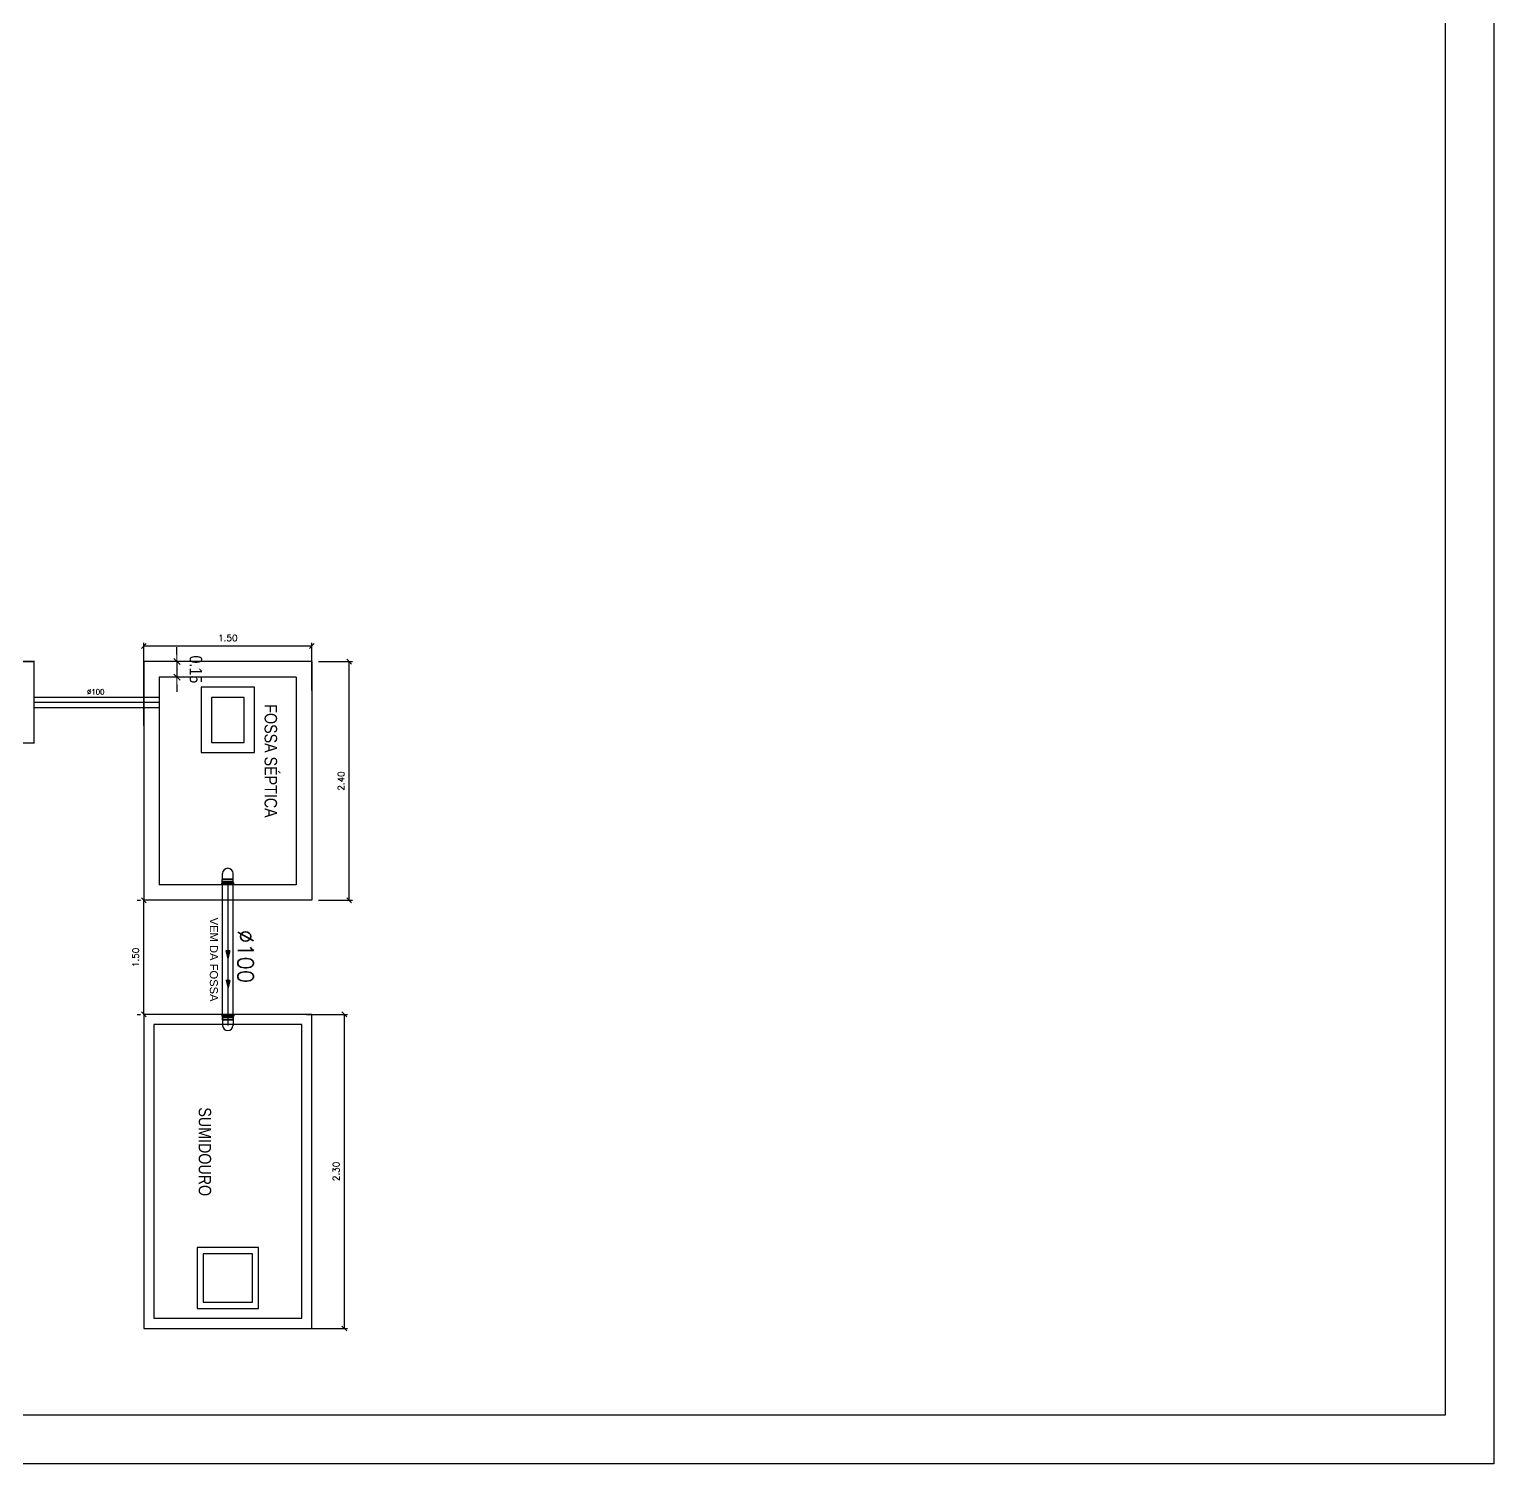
# Model space of a CAD drawing. Header units: millimetres. Extents: x 1111 to 1959, y -391 to -319.
# Drawn here: x 1420.35 to 1443.01, y -390.89 to -368.69 of the extents above; entities that cross this region are included whole.
import ezdxf
from ezdxf.enums import TextEntityAlignment as Align

# ---------------------------------------------------------------- set-up
doc = ezdxf.new("R2010")
doc.units = ezdxf.units.MM
doc.header["$PDMODE"] = 35
for name, color, linetype in [('A-PEN-08', 8, 'Continuous'), ('AF', 5, 'Continuous'), ('CERCAD-1', 1, 'Continuous'), ('CERCAD-2', 7, 'Continuous'), ('CONEXAO_ESGOTO', 6, 'Continuous'), ('COTA', 1, 'Continuous'), ('E-txt-g', 3, 'Continuous'), ('Esgoto', 5, 'Continuous'), ('Texto-Tubos', 7, 'Continuous'), ('TigreCad', 2, 'Continuous'), ('Tinterno', 9, 'Continuous')]:
    doc.layers.add(name, color=color, linetype=linetype)
for name, color, linetype, lineweight in [('DI-Títulos', 3, 'Continuous', 30), ('E-Pen-C', 4, 'Continuous', 15), ('E-Pen-G', 3, 'Continuous', 30), ('E-Txt-W', 7, 'Continuous', 20), ('TQ-Tubos detalhe', 1, 'Continuous', 30)]:
    doc.layers.add(name, color=color, linetype=linetype, lineweight=lineweight)
doc.layers.add('PDF2_Solid Fills', color=7, linetype='Continuous', true_color=0xffc20d)
doc.styles.add('ARIAL', font='arial.ttf', dxfattribs={"height": 2})
doc.styles.add('F2', font='ARIALN.TTF')
doc.styles.add('REG60', font='romans.shx', dxfattribs={"width": 0.8, "height": 0.15})
doc.styles.add('REG80', font='romans.shx', dxfattribs={"width": 0.8, "height": 0.2})
doc.styles.add('Romans_Anot', font='romans.shx')
doc.styles.add('TCTUBOS-TXT', font='txt.shx')
doc.dimstyles.new('Escala 1-50', dxfattribs={"dimscale": 0.5, "dimtxt": 0.2, "dimasz": 0.15, "dimexe": 0.1, "dimexo": 0.2, "dimgap": 0.15, "dimtad": 1, "dimzin": 4, "dimdsep": 46, "dimtxsty": 'Romans_Anot', "dimblk": 'OBLIQUE', "dimcen": 0.25, "dimclrd": 256, "dimclre": 256, "dimclrt": 2, "dimadec": 0, "dimazin": 0, "dimtfac": 1, "dimtix": 1, "dimtmove": 2, "dimatfit": 3, "dimfxl": 0, "dimlwd": -1, "dimlwe": -1, "dimarcsym": 0})

# ---------------------------------------------------------------- blocks, each defined once
blk = doc.blocks.new('j9n100d')
at = {"layer": 'TigreCad'}
for p, q in [((55, 51), (0, 51)), ((57, 53), (55, 51)), ((57, 53), (57, -53)), ((77, 53), (57, 53)), ((77, 53), (77, -53)), ((89, 53), (77, 53)), ((77, 53), (77, 53)), ((90, 57), (90, 54)), ((101, 58), (91, 58)), ((91, 57), (91, -57)), ((101, 57), (101, -57)), ((102, 57), (103, 54)), ((108, 53), (104, 53)), ((108, 53), (108, -53)), ((55, -51), (0, -51)), ((57, -53), (55, -51)), ((77, -53), (57, -53)), ((89, -53), (77, -53)), ((77, -53), (77, -53)), ((90, -57), (90, -54)), ((101, -58), (91, -58)), ((102, -57), (103, -54)), ((108, -53), (104, -53))]:
    blk.add_line(p, q, dxfattribs=at)
for centre, radius, start, end in [((0, 0), 50.8, 90, 270), ((89, 54), 1, 270, 355), ((91, 57), 1, 90, 175), ((101, 57), 1, 15, 90), ((104, 54), 1, 195, 270), ((89, -54), 1, 5, 90), ((91, -57), 1, 185, 270), ((101, -57), 1, 270, 345), ((104, -54), 1, 90, 165)]:
    blk.add_arc(centre, radius, start, end, dxfattribs=at)
at = {"layer": 'Tinterno'}
for p, q in [((55, 51), (55, -51)), ((77, 53), (77, -53)), ((90, 53), (90, -53)), ((103, 53), (103, -53))]:
    blk.add_line(p, q, dxfattribs=at)
blk = doc.blocks.new('TXT-AMB75')
at = {"layer": 'E-txt-g', "style": 'REG80', "width": 0.8, "flags": 8}
blk.add_attdef('TXT', text='', height=0.2, dxfattribs=at).set_placement((0.005, 0.296), align=Align.CENTER)
at = {"layer": 'E-Txt-W', "style": 'REG60', "width": 0.8, "flags": 8}
blk.add_attdef('TXT', text='', height=0.15, dxfattribs=at).set_placement((0.005, 0.027), align=Align.CENTER)
blk = doc.blocks.new('TRACO')
at = {"layer": 'E-Pen-C'}
for p, q in [((-1, 0), (1, 0)), ((0, 1), (0, -1))]:
    blk.add_line(p, q, dxfattribs=at)
at = {"layer": 'E-Pen-G'}
blk.add_line((-0.42, -0.42), (0.42, 0.42), dxfattribs=at)
blk = doc.blocks.new('_Oblique')
at = {"color": 0, "linetype": 'ByBlock', "lineweight": -2}
blk.add_line((-0.5, -0.5), (0.5, 0.5), dxfattribs=at)
blk = doc.blocks.new('*D167')
at = {"layer": 'DEFPOINTS', "color": 0, "transparency": 16777216}
for p in [(1424.537, -383.937), (1424.537, -388.799), (1425.223, -388.799)]:
    blk.add_point(p, dxfattribs=at)
at = {"layer": 'TQ-Tubos detalhe', "transparency": 16777216}
for p, q in [((1424.637, -383.937), (1425.273, -383.937)), ((1425.223, -383.937), (1425.223, -388.799)), ((1424.637, -388.799), (1425.273, -388.799))]:
    blk.add_line(p, q, dxfattribs=at)
at = {"layer": 'TQ-Tubos detalhe', "transparency": 16777216, "xscale": 0.075, "yscale": 0.075, "zscale": 0.075}
for p, rotation in [((1425.223, -383.937), 90), ((1425.223, -388.799), 270)]:
    blk.add_blockref('_Oblique', p, dxfattribs=dict(at, rotation=rotation))
at = {"layer": 'TQ-Tubos detalhe', "color": 2, "transparency": 16777216, "insert": (1425.098, -386.368), "char_height": 0.1, "attachment_point": 5, "rotation": 90, "style": 'Romans_Anot'}
blk.add_mtext('2.30', dxfattribs=at)
blk = doc.blocks.new('*D168')
at = {"layer": 'DEFPOINTS', "color": 0, "transparency": 16777216}
for p in [(1422.12, -378.237), (1424.722, -379.023), (1422.12, -379.568)]:
    blk.add_point(p, dxfattribs=at)
at = {"layer": 'TQ-Tubos detalhe', "transparency": 16777216}
for p, q in [((1422.12, -379.468), (1422.12, -378.187)), ((1424.722, -378.237), (1422.12, -378.237)), ((1424.722, -378.923), (1424.722, -378.187))]:
    blk.add_line(p, q, dxfattribs=at)
at = {"layer": 'TQ-Tubos detalhe', "transparency": 16777216, "xscale": 0.075, "yscale": 0.075, "zscale": 0.075, "rotation": 180}
blk.add_blockref('_Oblique', (1422.12, -378.237), dxfattribs=at)
at = {"layer": 'TQ-Tubos detalhe', "transparency": 16777216, "xscale": 0.075, "yscale": 0.075, "zscale": 0.075}
blk.add_blockref('_Oblique', (1424.722, -378.237), dxfattribs=at)
at = {"layer": 'TQ-Tubos detalhe', "color": 2, "transparency": 16777216, "insert": (1423.421, -378.112), "char_height": 0.1, "attachment_point": 5, "style": 'Romans_Anot'}
blk.add_mtext('1.50', dxfattribs=at)
blk = doc.blocks.new('*D169')
at = {"layer": 'DEFPOINTS', "color": 0, "transparency": 16777216}
for p in [(1424.722, -378.477), (1425.299, -378.477), (1424.722, -382.172)]:
    blk.add_point(p, dxfattribs=at)
at = {"layer": 'TQ-Tubos detalhe', "transparency": 16777216}
for p, q in [((1424.822, -378.477), (1425.349, -378.477)), ((1425.299, -382.172), (1425.299, -378.477)), ((1424.822, -382.172), (1425.349, -382.172))]:
    blk.add_line(p, q, dxfattribs=at)
at = {"layer": 'TQ-Tubos detalhe', "transparency": 16777216, "xscale": 0.075, "yscale": 0.075, "zscale": 0.075}
for p, rotation in [((1425.299, -378.477), 90), ((1425.299, -382.172), 270)]:
    blk.add_blockref('_Oblique', p, dxfattribs=dict(at, rotation=rotation))
at = {"layer": 'TQ-Tubos detalhe', "color": 2, "transparency": 16777216, "insert": (1425.174, -380.325), "char_height": 0.1, "attachment_point": 5, "rotation": 90, "style": 'Romans_Anot'}
blk.add_mtext('2.40', dxfattribs=at)
blk = doc.blocks.new('*D253')
at = {"layer": 'DEFPOINTS', "color": 0, "transparency": 16777216}
for p in [(1422.12, -382.172), (1422.12, -382.172), (1422.12, -383.937)]:
    blk.add_point(p, dxfattribs=at)
at = {"layer": 'TQ-Tubos detalhe', "transparency": 16777216}
for p, q in [((1422.02, -382.172), (1422.07, -382.172)), ((1422.12, -383.937), (1422.12, -382.172)), ((1422.02, -383.937), (1422.07, -383.937))]:
    blk.add_line(p, q, dxfattribs=at)
at = {"layer": 'TQ-Tubos detalhe', "transparency": 16777216, "xscale": 0.075, "yscale": 0.075, "zscale": 0.075}
for p, rotation in [((1422.12, -382.172), 90), ((1422.12, -383.937), 270)]:
    blk.add_blockref('_Oblique', p, dxfattribs=dict(at, rotation=rotation))
at = {"layer": 'TQ-Tubos detalhe', "color": 2, "transparency": 16777216, "insert": (1421.995, -383.055), "char_height": 0.1, "attachment_point": 5, "rotation": 90, "style": 'Romans_Anot'}
blk.add_mtext('1.50', dxfattribs=at)

msp = doc.modelspace()

# ---------------------------------------------------------------- hatches: boundary and pattern name
at = {"layer": 'AF'}
h = msp.add_hatch(color=256, dxfattribs=at)
h.paths.add_polyline_path([(1423.421, -383.08), (1423.42, -382.954), (1423.388, -382.954)])
h.paths.add_polyline_path([(1423.421, -383.08), (1423.452, -382.954), (1423.42, -382.954)])
h = msp.add_hatch(color=256, dxfattribs=at)
h.paths.add_polyline_path([(1423.421, -383.08), (1423.42, -382.954), (1423.388, -382.954)])
h.paths.add_polyline_path([(1423.421, -383.08), (1423.452, -382.954), (1423.42, -382.954)])
h = msp.add_hatch(color=256, dxfattribs=at)
h.paths.add_polyline_path([(1423.421, -383.54), (1423.42, -383.414), (1423.388, -383.414)])
h.paths.add_polyline_path([(1423.421, -383.54), (1423.452, -383.413), (1423.42, -383.414)])
h = msp.add_hatch(color=256, dxfattribs=at)
h.paths.add_polyline_path([(1423.421, -383.54), (1423.42, -383.414), (1423.388, -383.414)])
h.paths.add_polyline_path([(1423.421, -383.54), (1423.452, -383.413), (1423.42, -383.414)])
at = {"layer": 'PDF2_Solid Fills', "true_color": 0x1b1d21, "transparency": 33554559}
h = msp.add_hatch(color=250, dxfattribs=at)
h.paths.add_polyline_path([(1420.929, -369.371), (1420.929, -369.371)], flags=0)
h.paths.add_polyline_path([(1420.928, -369.371), (1420.929, -369.371)], flags=0)
h.paths.add_polyline_path([(1420.929, -369.371, 0.008642), (1420.929, -369.371)], flags=0)

# ---------------------------------------------------------------- linework, layer by layer
at = {"layer": 'AF'}
for p, q in [((1423.388, -382.954), (1423.421, -383.08)), ((1423.452, -382.954), (1423.388, -382.954)), ((1423.388, -382.954), (1423.421, -383.08)), ((1423.452, -382.954), (1423.388, -382.954)), ((1423.452, -382.954), (1423.421, -383.08)), ((1423.452, -382.954), (1423.421, -383.08)), ((1423.452, -383.413), (1423.388, -383.414)), ((1423.452, -383.413), (1423.388, -383.414)), ((1423.452, -383.413), (1423.421, -383.54)), ((1423.452, -383.413), (1423.421, -383.54))]:
    msp.add_line(p, q, dxfattribs=at)
at = {"layer": 'CERCAD-1'}
msp.add_lwpolyline([(1442.263, -390.141), (1379.263, -390.141), (1379.263, -347.241), (1442.263, -347.241)], close=True, dxfattribs=at)
at = {"layer": 'CERCAD-2'}
for p, q in [((1443.013, -346.491), (1443.013, -390.891)), ((1443.013, -390.891), (1375.888, -390.891))]:
    msp.add_line(p, q, dxfattribs=at)
at = {"layer": 'CONEXAO_ESGOTO', "const_width": 0.0251, "flags": 128}
msp.add_lwpolyline([(1419.161, -379.737), (1420.421, -379.737), (1420.421, -378.477), (1419.161, -378.477), (1419.161, -379.737)], close=True, dxfattribs=at)
at = {"layer": 'CONEXAO_ESGOTO'}
msp.add_lwpolyline([(1421.529, -378.955, 0, 0, 0), (1421.686, -378.955, 0.085, 0, 0), (1421.875, -378.955, 0, 0, 0)], format="xyseb", dxfattribs=at)
at = {"layer": 'COTA', "color": 4, "linetype": 'Continuous'}
for p, q in [((1422.634, -378.365), (1422.634, -378.252)), ((1422.634, -378.477), (1422.634, -378.718)), ((1422.634, -378.831), (1422.634, -378.943))]:
    msp.add_line(p, q, dxfattribs=at)
at = {"layer": 'Esgoto'}
for p, q in [((1422.12, -378.477), (1422.12, -382.172)), ((1422.12, -378.477), (1422.12, -382.172)), ((1424.722, -378.477), (1422.12, -378.477)), ((1424.722, -378.477), (1422.634, -378.477)), ((1424.722, -378.477), (1424.722, -382.172)), ((1424.722, -378.477), (1424.722, -382.172)), ((1422.361, -378.718), (1422.361, -381.931)), ((1422.361, -378.718), (1422.361, -381.931)), ((1424.481, -378.718), (1422.361, -378.718)), ((1424.481, -378.718), (1422.875, -378.718)), ((1424.481, -378.718), (1424.481, -381.931)), ((1424.481, -378.718), (1424.481, -381.931)), ((1424.481, -381.931), (1422.361, -381.931)), ((1423.421, -381.931), (1423.421, -384.107)), ((1424.722, -382.172), (1422.12, -382.172))]:
    msp.add_line(p, q, dxfattribs=at)
for points in [[(1423.01, -378.874), (1423.01, -379.886), (1423.833, -379.886), (1423.833, -378.874)], [(1423.167, -379.031), (1423.167, -379.729), (1423.675, -379.729), (1423.675, -379.031)], [(1423.167, -379.031), (1423.167, -379.729), (1423.675, -379.729), (1423.675, -379.031)], [(1422.12, -388.799), (1424.722, -388.799), (1424.722, -383.937), (1422.12, -383.937)], [(1422.278, -388.641), (1424.565, -388.641), (1424.565, -384.095), (1422.278, -384.095)], [(1423.894, -388.49), (1423.894, -387.545), (1422.949, -387.545), (1422.949, -388.49)], [(1423.802, -388.392), (1423.802, -387.643), (1423.04, -387.643), (1423.04, -388.392)]]:
    msp.add_lwpolyline(points, close=True, dxfattribs=at)
at = {"layer": 'TigreCad'}
for p, q in [((1420.421, -379.027), (1422.361, -379.027)), ((1420.421, -379.187), (1422.361, -379.187)), ((1423.34, -384.029), (1423.34, -381.931)), ((1423.503, -384.029), (1423.503, -381.931)), ((1423.503, -384.029), (1423.503, -381.931))]:
    msp.add_line(p, q, dxfattribs=at)
at = {"layer": 'TQ-Tubos detalhe'}
msp.add_line((1420.421, -379.107), (1422.361, -379.107), dxfattribs=at)

# ---------------------------------------------------------------- block references
at = {"layer": 'A-PEN-08'}
ref = msp.add_blockref('TXT-AMB75', (1423.643, -380.009), dxfattribs=dict(at, xscale=1.17106627940212, yscale=1.17106627940212, zscale=1.17106627940212, rotation=270))
ref.add_attrib('TXT', 'FOSSA SÉPTICA', dxfattribs={"layer": 'E-txt-g', "color": 2, "height": 0.19277, "rotation": 270, "style": 'F2'}).set_placement((1423.99, -380.015), align=Align.CENTER)
ref = msp.add_blockref('TXT-AMB75', (1422.623, -386.057), dxfattribs=dict(at, xscale=1.17106627940212, yscale=1.17106627940212, zscale=1.17106627940212, rotation=270))
ref.add_attrib('TXT', 'SUMIDOURO', dxfattribs={"layer": 'E-txt-g', "color": 2, "height": 0.1928, "rotation": 270, "style": 'F2'}).set_placement((1422.97, -386.063), align=Align.CENTER)
at = {"layer": 'COTA', "color": 4, "xscale": 0.112448065237515, "yscale": 0.112448065237515, "zscale": 0.112448065237515}
for p, rotation in [((1422.634, -378.477), 270), ((1422.634, -378.477), 270), ((1422.634, -378.718), 89.99999999999999), ((1422.634, -378.718), 89.99999999999999)]:
    msp.add_blockref('TRACO', p, dxfattribs=dict(at, rotation=rotation))
at = {"layer": 'TigreCad'}
for p, xscale, yscale, zscale, rotation in [((1423.421, -381.758), 0.0016064009319645, 0.0016064009319645, 0.0016064009319645, 270), ((1423.421, -381.758), 0.0016064009319645, 0.0016064009319645, 0.0016064009319645, 270), ((1423.421, -384.107), 0.001574902874475, 0.001574902874475, 0.001574902874475, 90)]:
    msp.add_blockref('j9n100d', p, dxfattribs=dict(at, xscale=xscale, yscale=yscale, zscale=zscale, rotation=rotation))

# ---------------------------------------------------------------- texts
at = {"layer": 'COTA', "color": 4, "insert": (1422.926, -378.598), "char_height": 0.1928, "attachment_point": 5, "rotation": 270, "style": 'F2'}
msp.add_mtext('\\A1;0.15', dxfattribs=at)
at = {"layer": 'DI-Títulos', "style": 'ARIAL'}
msp.add_text('VEM DA FOSSA', height=0.12387, rotation=270, dxfattribs=at).set_placement((1423.143, -382.44))
at = {"layer": 'Texto-Tubos', "style": 'TCTUBOS-TXT'}
msp.add_text('%%C100', height=0.0787, dxfattribs=at).set_placement((1421.376, -378.985), align=Align.CENTER)
msp.add_text('%%C100', height=0.241, rotation=270, dxfattribs=at).set_placement((1423.576, -383.04), align=Align.CENTER)

# ---------------------------------------------------------------- dimensions: what is measured, and where the dimension line sits
at = {"layer": 'TQ-Tubos detalhe'}
dim = msp.add_linear_dim(base=(1422.12, -378.237), p1=(1424.722, -379.023), p2=(1422.12, -379.568), text='1.50', dimstyle='Escala 1-50', dxfattribs=at)
dim.commit()
dim.dimension.update_dxf_attribs({"geometry": '*D168', "text_midpoint": (1423.421, -378.112)})
for base, p1, p2, angle, text, picture, middle in [((1425.299, -378.477), (1424.722, -382.172), (1424.722, -378.477), 90, '2.40', '*D169', (1425.174, -380.325)), ((1422.12, -382.172), (1422.12, -383.937), (1422.12, -382.172), 90, '1.50', '*D253', (1421.995, -383.055)), ((1425.223, -388.799), (1424.537, -383.937), (1424.537, -388.799), 270, '2.30', '*D167', (1425.098, -386.368))]:
    dim = msp.add_linear_dim(base=base, p1=p1, p2=p2, angle=angle, text=text, dimstyle='Escala 1-50', dxfattribs=at)
    dim.commit()
    dim.dimension.update_dxf_attribs({"geometry": picture, "text_midpoint": middle})

doc.saveas('drawing.dxf')
